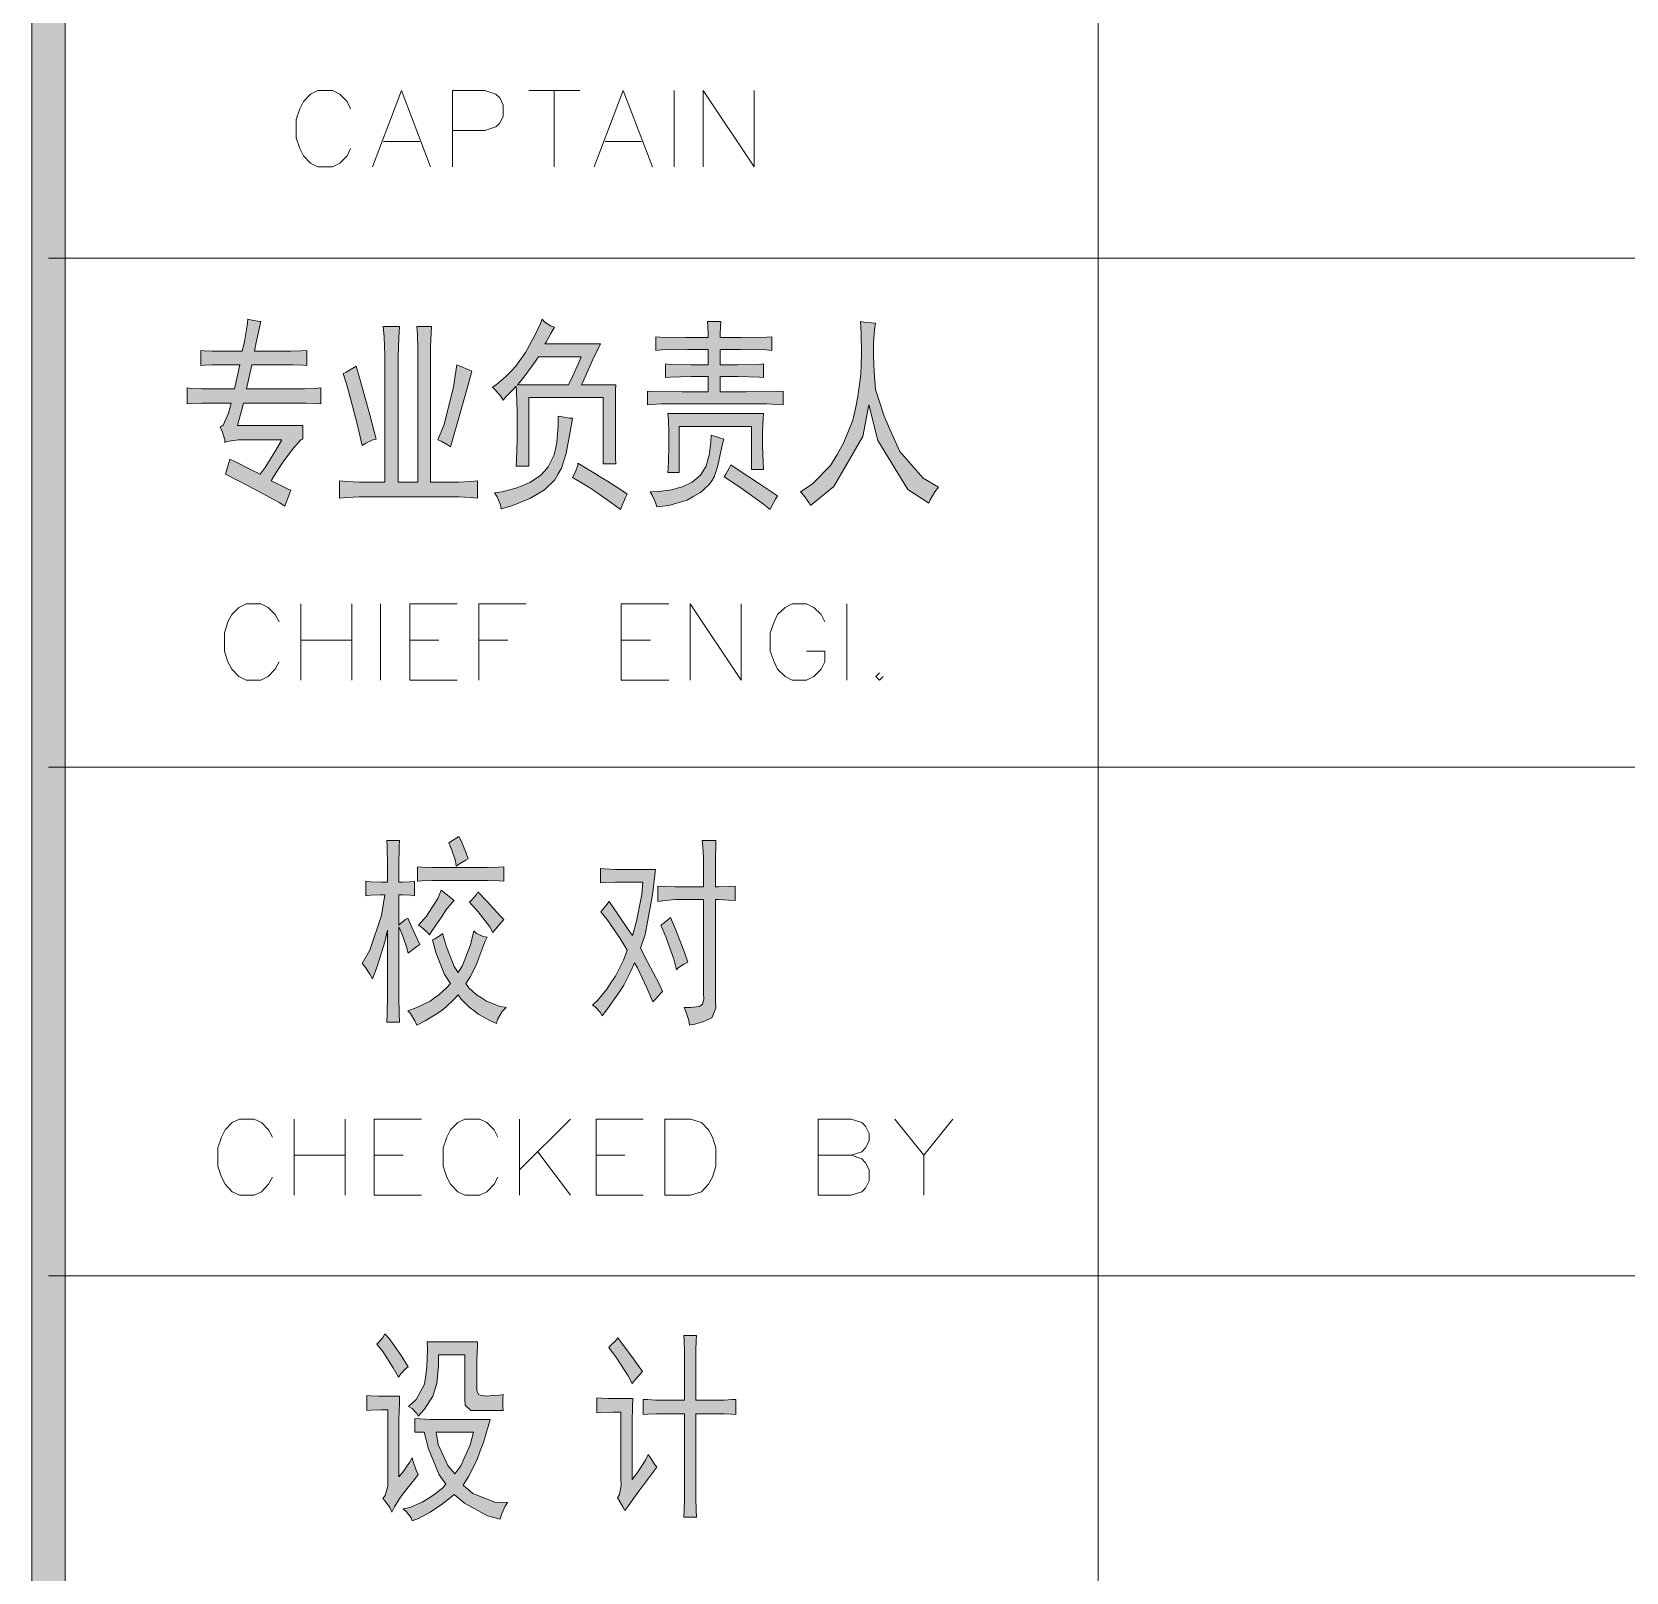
# Model space of a CAD drawing. Header units: millimetres. Extents: x 805 to 6044844, y 120 to 7887884.
# Drawn here: x 6035803 to 6039172, y 7817966 to 7821220 of the extents above; entities that cross this region are included whole.
import ezdxf

# ---------------------------------------------------------------- set-up
doc = ezdxf.new("R2010")
doc.units = ezdxf.units.MM

msp = doc.modelspace()

# ---------------------------------------------------------------- hatches: boundary and pattern name
h = msp.add_hatch(color=0)
h.dxf.hatch_style = 2
h.paths.add_polyline_path([(6035873.4, 7800292.4), (6035803.1, 7800292.4), (6035803.1, 7886384.4), (6035873.4, 7886384.4)])
h = msp.add_hatch(color=0)
h.dxf.hatch_style = 2
h.paths.add_polyline_path([(6036337.6, 7820218.2), (6036325.8, 7820226.3), (6036263, 7820260.1), (6036212.1, 7820285.8), (6036215.3, 7820295.5), (6036219.6, 7820311.6), (6036221.2, 7820317.5), (6036233, 7820311.6), (6036265.2, 7820295.5), (6036285.6, 7820285.8), (6036295.8, 7820299.8), (6036318.9, 7820336.3), (6036331.2, 7820358.3), (6036240, 7820358.3), (6036229.8, 7820357.2), (6036215.3, 7820355.1), (6036211, 7820352.9), (6036211, 7820358.3), (6036205.6, 7820374.4), (6036200.8, 7820385.1), (6036207.2, 7820389.4), (6036218.5, 7820414.6), (6036223.9, 7820436.1), (6036174, 7820436.1), (6036162.2, 7820436.1), (6036140.7, 7820435), (6036131, 7820434.5), (6036131, 7820468.3), (6036140.7, 7820467.2), (6036162.2, 7820466.2), (6036174, 7820466.2), (6036231.4, 7820466.2), (6036242.7, 7820517.1), (6036194.4, 7820517.1), (6036184.2, 7820517.1), (6036167, 7820516.1), (6036160, 7820515.5), (6036160, 7820547.2), (6036167, 7820546.7), (6036184.2, 7820545.6), (6036194.4, 7820545.6), (6036247.5, 7820545.6), (6036252.3, 7820566), (6036257.7, 7820599.8), (6036259.3, 7820613.2), (6036271.1, 7820610.5), (6036285.1, 7820608.4), (6036287.2, 7820608.4), (6036284, 7820595.5), (6036277, 7820564.4), (6036273.2, 7820545.6), (6036341.4, 7820545.6), (6036350.5, 7820545.6), (6036372, 7820546.7), (6036384.3, 7820547.2), (6036384.3, 7820515.5), (6036375.7, 7820516.1), (6036354.3, 7820517.1), (6036341.4, 7820517.1), (6036267.9, 7820517.1), (6036256.6, 7820466.2), (6036369.3, 7820466.2), (6036379, 7820466.2), (6036401, 7820467.2), (6036413.9, 7820468.3), (6036413.9, 7820434.5), (6036404.2, 7820435), (6036382.7, 7820436.1), (6036370.4, 7820436.1), (6036250.2, 7820436.1), (6036245.9, 7820420), (6036239.4, 7820396.4), (6036237.3, 7820388.9), (6036375.7, 7820388.9), (6036375.7, 7820359.9), (6036371.5, 7820358.3), (6036355.9, 7820341.1), (6036344.6, 7820326.1), (6036333.4, 7820311.1), (6036315.6, 7820283.7), (6036308.7, 7820271.9), (6036324.8, 7820263.8), (6036345.7, 7820253.6), (6036350.5, 7820252)])
h = msp.add_hatch(color=0)
h.dxf.hatch_style = 2
h.paths.add_polyline_path([(6036579.7, 7820598.2), (6036578.1, 7820574.6), (6036577, 7820533.8), (6036577, 7820517.1), (6036577, 7820268.7), (6036618.9, 7820268.7), (6036618.9, 7820537.5), (6036618.9, 7820551), (6036617.8, 7820581), (6036616.2, 7820598.2), (6036647.8, 7820598.2), (6036646.8, 7820584.8), (6036645.7, 7820555.8), (6036645.7, 7820540.8), (6036645.7, 7820268.7), (6036695.1, 7820268.7), (6036705.3, 7820268.7), (6036730, 7820270.3), (6036744.4, 7820271.9), (6036744.4, 7820234.8), (6036730, 7820236.5), (6036705.8, 7820238.1), (6036696.1, 7820238.1), (6036503.5, 7820238.1), (6036494.9, 7820238.1), (6036469.1, 7820236.5), (6036453, 7820234.8), (6036453, 7820271.9), (6036469.1, 7820270.3), (6036494.4, 7820268.7), (6036502.4, 7820268.7), (6036549.1, 7820268.7), (6036549.1, 7820518.8), (6036549.1, 7820536.5), (6036547.5, 7820576.2), (6036545.3, 7820598.2)])
h = msp.add_hatch(color=0)
h.paths.add_polyline_path([(6036907.6, 7820596.6), (6036899.5, 7820583.2), (6036889.4, 7820564.9), (6036887.2, 7820561.2), (6037004.2, 7820561.2), (6036988.6, 7820527.9), (6036969.3, 7820484.9), (6036964.5, 7820474.7), (6037036.9, 7820474.7), (6037036.4, 7820462.9), (6037035.9, 7820421.6), (6037035.9, 7820392.1), (6037035.9, 7820362.6), (6037036.4, 7820320.2), (6037036.9, 7820307.8), (6037010.1, 7820307.8), (6037010.1, 7820447.9), (6036853.4, 7820447.9), (6036853.4, 7820302.5), (6036826.6, 7820302.5), (6036827.1, 7820315.9), (6036828.2, 7820359.4), (6036828.2, 7820388.9), (6036828.2, 7820418.4), (6036827.1, 7820459.7), (6036826.6, 7820471.5), (6036818, 7820462.9), (6036804, 7820448.4), (6036798.7, 7820442.5), (6036793.3, 7820451.1), (6036781.5, 7820464.5), (6036776.1, 7820469.9), (6036784.2, 7820474.7), (6036803.5, 7820491.4), (6036814.8, 7820502.7), (6036825.5, 7820513.9), (6036846.4, 7820542.9), (6036855.5, 7820560.1), (6036865.2, 7820577.3), (6036878.1, 7820604.1), (6036881.3, 7820613.2), (6036887.2, 7820607.3), (6036900.6, 7820598.7)])
h.paths.add_polyline_path([(6036873.8, 7820533.8), (6036862.5, 7820517.7), (6036840.5, 7820488.2), (6036829.2, 7820474.7), (6036937.1, 7820474.7), (6036945.2, 7820492.5), (6036958.6, 7820522), (6036963.4, 7820533.8)])
h = msp.add_hatch(color=0)
h.dxf.hatch_style = 2
h.paths.add_polyline_path([(6037258.6, 7820608.4), (6037258.1, 7820598.2), (6037257.5, 7820581), (6037257.5, 7820574.6), (6037301.5, 7820574.6), (6037356.3, 7820575.1), (6037366.5, 7820576.2), (6037366.5, 7820547.2), (6037355.2, 7820548.3), (6037300.4, 7820549.3), (6037257.5, 7820549.3), (6037257.5, 7820517.1), (6037294.5, 7820517.1), (6037340.2, 7820517.7), (6037348.8, 7820518.8), (6037348.8, 7820489.8), (6037340.2, 7820490.8), (6037294.5, 7820491.9), (6037257.5, 7820491.9), (6037257.5, 7820459.7), (6037312.3, 7820459.7), (6037378.8, 7820460.3), (6037390.6, 7820461.3), (6037390.6, 7820432.3), (6037378.8, 7820433.4), (6037356.3, 7820434.5), (6037345, 7820434.5), (6037145.9, 7820434.5), (6037133, 7820434.5), (6037112.1, 7820433.4), (6037104, 7820432.3), (6037104, 7820461.3), (6037113.1, 7820460.3), (6037177, 7820459.7), (6037232.3, 7820459.7), (6037232.3, 7820491.9), (6037195.8, 7820491.9), (6037150.7, 7820490.8), (6037142.1, 7820489.8), (6037142.1, 7820518.8), (6037150.7, 7820517.7), (6037195.8, 7820517.1), (6037232.3, 7820517.1), (6037232.3, 7820549.3), (6037188.3, 7820549.3), (6037133, 7820548.3), (6037121.7, 7820547.2), (6037121.7, 7820576.2), (6037130.9, 7820575.1), (6037185.6, 7820574.6), (6037232.3, 7820574.6), (6037232.3, 7820581), (6037231.2, 7820598.2), (6037230.7, 7820608.4)])
h = msp.add_hatch(color=0)
h.dxf.hatch_style = 2
h.paths.add_polyline_path([(6037427.1, 7820248.3), (6037451.8, 7820264.4), (6037490.4, 7820304.1), (6037504.4, 7820327.7), (6037518.3, 7820351.3), (6037537.7, 7820400.1), (6037543, 7820424.8), (6037548.4, 7820450.1), (6037554.3, 7820496.2), (6037555.4, 7820517.7), (6037555.9, 7820539.7), (6037555.4, 7820584.8), (6037553.8, 7820608.4), (6037560.7, 7820607.3), (6037576.8, 7820605.7), (6037585.4, 7820604.6), (6037583.8, 7820591.2), (6037581.7, 7820563.3), (6037581.7, 7820549.3), (6037581.7, 7820534.9), (6037582.7, 7820501.6), (6037584.4, 7820483.3), (6037585.4, 7820464.5), (6037603.7, 7820408.7), (6037620.3, 7820371.2), (6037636.9, 7820333.6), (6037686.3, 7820277.2), (6037718.5, 7820258.5), (6037711, 7820248.3), (6037700.8, 7820231.6), (6037698.1, 7820224.7), (6037654.1, 7820253.6), (6037590.8, 7820357.2), (6037571.5, 7820432.3), (6037559.1, 7820365.8), (6037497.4, 7820259.5), (6037448.6, 7820219.8), (6037444.8, 7820226.3), (6037434.1, 7820240.8)])
h = msp.add_hatch(color=0)
h.dxf.hatch_style = 2
h.paths.add_polyline_path([(6036732.6, 7820503.7), (6036724.6, 7820474.7), (6036702.1, 7820394.8), (6036687.6, 7820343.3), (6036681.1, 7820348.1), (6036667.7, 7820355.6), (6036660.7, 7820358.3), (6036674.1, 7820391), (6036694, 7820470.5), (6036701, 7820517.1), (6036708, 7820513.9), (6036724.1, 7820506.9)])
h = msp.add_hatch(color=0)
h.dxf.hatch_style = 2
h.paths.add_polyline_path([(6036488.5, 7820513.9), (6036496, 7820487.6), (6036516.9, 7820410.9), (6036530.3, 7820359.9), (6036523.3, 7820358.3), (6036508.8, 7820351.3), (6036501.3, 7820346.5), (6036489.5, 7820395.3), (6036469.1, 7820471.5), (6036460.5, 7820498.4), (6036467, 7820501.6), (6036480.9, 7820509.6)])
h = msp.add_hatch(color=0)
h.dxf.hatch_style = 2
h.paths.add_polyline_path([(6036945.7, 7820403.9), (6036944.1, 7820395.3), (6036938.7, 7820367.9), (6036935.5, 7820349.2), (6036932.3, 7820329.8), (6036922.1, 7820298.7), (6036915.1, 7820286.4), (6036908.1, 7820274), (6036886.1, 7820252.6), (6036870.6, 7820243.4), (6036855, 7820234.3), (6036816.9, 7820218.7), (6036794.9, 7820212.8), (6036793.3, 7820221.4), (6036786.3, 7820238.1), (6036780.9, 7820246.7), (6036796.5, 7820248.3), (6036826, 7820256.3), (6036840.5, 7820262.2), (6036855, 7820268.1), (6036878.1, 7820283.2), (6036886.1, 7820292.3), (6036894.2, 7820301.4), (6036906, 7820325), (6036909.2, 7820339), (6036912.4, 7820352.9), (6036915.1, 7820387.8), (6036915.1, 7820408.7), (6036923.7, 7820407.1), (6036938.7, 7820404.4)])
h = msp.add_hatch(color=0)
h.dxf.hatch_style = 2
h.paths.add_polyline_path([(6037348.8, 7820414.1), (6037348.2, 7820403.9), (6037347.1, 7820377.6), (6037347.1, 7820361.5), (6037347.1, 7820345.4), (6037348.2, 7820312.7), (6037348.8, 7820295.5), (6037323.5, 7820295.5), (6037323.5, 7820386.7), (6037171.1, 7820386.7), (6037171.1, 7820289.1), (6037147, 7820289.1), (6037148, 7820311.6), (6037148.6, 7820347), (6037148.6, 7820359.9), (6037148.6, 7820373.3), (6037148, 7820400.7), (6037147, 7820414.1)])
h = msp.add_hatch(color=0)
h.dxf.hatch_style = 2
h.paths.add_polyline_path([(6037109.4, 7820248.3), (6037127.1, 7820249.3), (6037155.5, 7820253.1), (6037166.8, 7820256.3), (6037178.1, 7820259), (6037197.9, 7820269.2), (6037206.5, 7820276.2), (6037215.7, 7820283.7), (6037227.5, 7820302.5), (6037230.7, 7820314.3), (6037233.9, 7820326.1), (6037237.7, 7820352.9), (6037238.2, 7820368.5), (6037243, 7820366.9), (6037255.9, 7820362.6), (6037265, 7820359.9), (6037262.3, 7820349.7), (6037257.5, 7820327.2), (6037254.8, 7820314.3), (6037252.1, 7820301.4), (6037244.6, 7820280.5), (6037239.8, 7820271.9), (6037234.4, 7820263.8), (6037215.7, 7820247.2), (6037201.7, 7820239.1), (6037187.7, 7820231.1), (6037148.6, 7820219.8), (6037123.3, 7820216.6), (6037120.7, 7820225.7), (6037113.7, 7820241.8)])
h = msp.add_hatch(color=0)
h.dxf.hatch_style = 2
h.paths.add_polyline_path([(6036957, 7820309.4), (6036969.3, 7820301.4), (6036994, 7820286.4), (6037006.3, 7820278.9), (6037019.2, 7820271.3), (6037046.6, 7820253.6), (6037061.1, 7820243.4), (6037057.3, 7820236.5), (6037050.4, 7820220.4), (6037047.1, 7820211.2), (6037033.2, 7820221.4), (6037006.9, 7820240.2), (6036994.5, 7820248.3), (6036982.2, 7820256.9), (6036957.5, 7820271.9), (6036945.7, 7820278.9), (6036951.1, 7820289.1), (6036956.4, 7820304.1)])
h = msp.add_hatch(color=0)
h.dxf.hatch_style = 2
h.paths.add_polyline_path([(6037280.1, 7820305.7), (6037293.5, 7820296.6), (6037342.8, 7820263.8), (6037378.8, 7820240.2), (6037374.5, 7820233.2), (6037366.5, 7820218.7), (6037362.7, 7820211.2), (6037349.3, 7820222.5), (6037301, 7820256.9), (6037266.1, 7820280.5), (6037269.3, 7820285.8), (6037276.3, 7820298.2)])
h = msp.add_hatch(color=0)
h.dxf.hatch_style = 2
h.paths.add_polyline_path([(6036554.5, 7819423.9), (6036554.5, 7819456.7), (6036553.9, 7819500.7), (6036552.9, 7819511.9), (6036579.7, 7819511.9), (6036579.2, 7819500.7), (6036578.6, 7819456.7), (6036578.6, 7819423.9), (6036586.1, 7819423.9), (6036602.2, 7819424.5), (6036611.4, 7819425.5), (6036611.4, 7819394.9), (6036603.3, 7819396), (6036586.7, 7819397.1), (6036578.6, 7819397.1), (6036578.6, 7819332.7), (6036582.9, 7819337), (6036592.6, 7819344.5), (6036597.4, 7819347.7), (6036604.4, 7819331.6), (6036617.3, 7819303.7), (6036622.6, 7819291.9), (6036616.2, 7819288.1), (6036604.4, 7819278.5), (6036598.5, 7819273.7), (6036594.7, 7819287.1), (6036584.5, 7819315), (6036578.6, 7819329.5), (6036578.6, 7819197.4), (6036578.6, 7819180.8), (6036579.2, 7819145.9), (6036579.7, 7819128.2), (6036552.9, 7819128.2), (6036553.9, 7819145.9), (6036554.5, 7819180.8), (6036554.5, 7819197.4), (6036554.5, 7819322.5), (6036548.6, 7819297.3), (6036533, 7819245.7), (6036522.8, 7819219.5), (6036517.4, 7819229.6), (6036506.7, 7819245.7), (6036501.3, 7819251.7), (6036517.4, 7819280.1), (6036541.6, 7819353.1), (6036549.1, 7819397.1), (6036540, 7819397.1), (6036519.6, 7819396), (6036508.8, 7819394.9), (6036508.8, 7819425.5), (6036519.6, 7819424.5), (6036542.1, 7819423.9)])
h = msp.add_hatch(color=0)
h.dxf.hatch_style = 2
h.paths.add_polyline_path([(6036705.3, 7819520), (6036710.1, 7819510.9), (6036720.3, 7819487.3), (6036725.1, 7819472.8), (6036719.8, 7819470.1), (6036706.9, 7819462.6), (6036699.9, 7819457.7), (6036698.3, 7819468.5), (6036689.7, 7819493.2), (6036683.8, 7819506.6)])
h = msp.add_hatch(color=0)
h.dxf.hatch_style = 2
h.paths.add_polyline_path([(6037125.5, 7819415.3), (6037141.1, 7819414.8), (6037162, 7819413.7), (6037167.4, 7819413.7), (6037222.1, 7819413.7), (6037222.1, 7819464.2), (6037222.1, 7819475.4), (6037220.5, 7819499.1), (6037219.4, 7819511.9), (6037248.4, 7819511.9), (6037247.9, 7819501.7), (6037247.3, 7819476), (6037247.3, 7819461), (6037247.3, 7819413.7), (6037253.8, 7819413.7), (6037274.7, 7819414.8), (6037289.2, 7819415.3), (6037289.2, 7819385.3), (6037274.7, 7819385.8), (6037253.8, 7819386.9), (6037247.3, 7819386.9), (6037247.3, 7819173.8), (6037247.9, 7819157.7), (6037239.8, 7819137.3), (6037231.2, 7819133.6), (6037223.2, 7819129.3), (6037203.8, 7819123.4), (6037192.6, 7819121.8), (6037191, 7819131.4), (6037185.1, 7819150.2), (6037181.3, 7819158.8), (6037195.3, 7819158.8), (6037213, 7819161), (6037216.2, 7819163.1), (6037219.9, 7819165.2), (6037222.6, 7819177.1), (6037222.1, 7819187.3), (6037222.1, 7819386.9), (6037169, 7819386.9), (6037163.1, 7819386.9), (6037141.6, 7819385.3), (6037125.5, 7819383.1)])
h = msp.add_hatch(color=0)
h.dxf.hatch_style = 2
h.paths.add_polyline_path([(6036752, 7819454.5), (6036764.8, 7819454.5), (6036788.5, 7819455.1), (6036800.3, 7819456.1), (6036800.3, 7819425.5), (6036790.1, 7819426.6), (6036765.9, 7819427.1), (6036752, 7819427.1), (6036661.8, 7819427.1), (6036649.5, 7819427.1), (6036626.9, 7819426.6), (6036617.8, 7819425.5), (6036617.8, 7819456.1), (6036626.9, 7819455.1), (6036649.5, 7819454.5), (6036661.8, 7819454.5)])
h = msp.add_hatch(color=0)
h.dxf.hatch_style = 2
h.paths.add_polyline_path([(6037004.2, 7819452.4), (6037013.3, 7819451.8), (6037035.9, 7819450.8), (6037048.2, 7819450.8), (6037120.7, 7819450.8), (6037114.2, 7819397.1), (6037098.7, 7819313.4), (6037089, 7819283.9), (6037104.6, 7819254.3), (6037128.2, 7819208.7), (6037135.7, 7819192.6), (6037131.4, 7819188.3), (6037121.2, 7819177.1), (6037115.3, 7819170.6), (6037102.4, 7819200.7), (6037082.6, 7819242.5), (6037076.1, 7819253.3), (6037068.6, 7819235.6), (6037053.6, 7819206), (6037046.1, 7819194.2), (6037038, 7819182.4), (6037019.2, 7819156.1), (6037008, 7819141.6), (6037003.7, 7819149.1), (6036993.5, 7819160.4), (6036987.6, 7819163.6), (6036998.3, 7819173.8), (6037018.2, 7819197.4), (6037026.7, 7819210.9), (6037035.9, 7819224.8), (6037053, 7819259.2), (6037061.1, 7819280.1), (6037046.1, 7819304.8), (6037018.2, 7819345.6), (6037005.3, 7819361.1), (6037009, 7819365.4), (6037018.2, 7819376.7), (6037023, 7819383.1), (6037041.2, 7819356.3), (6037065.9, 7819319.8), (6037072.4, 7819310.7), (6037080.9, 7819341.3), (6037091.7, 7819397.6), (6037093.8, 7819423.9), (6037048.2, 7819423.9), (6037035.9, 7819423.9), (6037013.3, 7819422.9), (6037004.2, 7819422.3)])
h = msp.add_hatch(color=0)
h.dxf.hatch_style = 2
h.paths.add_polyline_path([(6036695.1, 7819385.3), (6036690.8, 7819381), (6036677.9, 7819364.4), (6036669.9, 7819352), (6036661.3, 7819339.7), (6036647.8, 7819319.8), (6036643, 7819312.3), (6036638.2, 7819318.2), (6036626.4, 7819328.4), (6036619.9, 7819332.7), (6036636.6, 7819352), (6036660.7, 7819389), (6036668.2, 7819406.8)])
h = msp.add_hatch(color=0)
h.dxf.hatch_style = 2
h.paths.add_polyline_path([(6036745.5, 7819403.5), (6036764.8, 7819383.1), (6036791.7, 7819353.6), (6036800.3, 7819344.5), (6036793.8, 7819337.5), (6036782.6, 7819324.1), (6036777.2, 7819317.7), (6036770.7, 7819329.5), (6036746.1, 7819361.1), (6036727.8, 7819381.5), (6036733.7, 7819386.9), (6036742.3, 7819397.6)])
h = msp.add_hatch(color=0)
h.dxf.hatch_style = 2
h.paths.add_polyline_path([(6037152.3, 7819349.3), (6037163.1, 7819324.1), (6037181.3, 7819276.9), (6037188.8, 7819254.9), (6037180.8, 7819250.6), (6037169, 7819242.5), (6037165.2, 7819238.2), (6037159.3, 7819260.8), (6037142.7, 7819308), (6037131.9, 7819332.7), (6037136.2, 7819335.4), (6037146.4, 7819343.4)])
h = msp.add_hatch(color=0)
h.dxf.hatch_style = 2
h.paths.add_polyline_path([(6036670.9, 7819315.5), (6036679, 7819287.1), (6036695.6, 7819245.7), (6036703.7, 7819232.9), (6036713.3, 7819247.4), (6036730, 7819291.4), (6036736.9, 7819320.9), (6036742.3, 7819315.5), (6036756.3, 7819309.1), (6036764.8, 7819307.5), (6036760, 7819297.3), (6036751.4, 7819275.3), (6036747.7, 7819263.5), (6036743.4, 7819251.7), (6036730, 7819224.3), (6036720.3, 7819209.3), (6036726.2, 7819200.7), (6036742.3, 7819185.6), (6036753, 7819179.2), (6036763.8, 7819172.2), (6036790.1, 7819162), (6036805.1, 7819158.8), (6036797, 7819150.2), (6036786.8, 7819133.6), (6036784.7, 7819125), (6036771.8, 7819130.9), (6036747.7, 7819144.3), (6036737.5, 7819151.8), (6036726.7, 7819159.3), (6036710.1, 7819176.5), (6036703.7, 7819185.6), (6036695.6, 7819176.5), (6036678.4, 7819160.4), (6036669.9, 7819153.4), (6036660.7, 7819147), (6036633.9, 7819130.9), (6036616.2, 7819121.8), (6036612.4, 7819130.9), (6036603.3, 7819145.9), (6036597.4, 7819151.8), (6036616.2, 7819158.8), (6036644.6, 7819172.2), (6036653.7, 7819179.2), (6036662.9, 7819185.6), (6036679.5, 7819200.7), (6036687.6, 7819209.3), (6036675.2, 7819228.6), (6036656.4, 7819275.3), (6036649.5, 7819302.1), (6036654.8, 7819303.7), (6036665.6, 7819310.7)])
h = msp.add_hatch(color=0)
h.dxf.hatch_style = 2
h.paths.add_polyline_path([(6036548.6, 7818469.2), (6036558.8, 7818458.4), (6036583.4, 7818423.6), (6036597.9, 7818399.9), (6036592.6, 7818395.6), (6036582.9, 7818384.9), (6036577.5, 7818377.9), (6036566.8, 7818397.3), (6036544.3, 7818432.1), (6036531.9, 7818447.2), (6036535.7, 7818450.9), (6036544.3, 7818461.7)])
h = msp.add_hatch(color=0)
h.dxf.hatch_style = 2
h.paths.add_polyline_path([(6037181.8, 7818329.1), (6037181.8, 7818413.4), (6037181.8, 7818430.5), (6037181.3, 7818456.8), (6037180.8, 7818466), (6037207.1, 7818466), (6037206.5, 7818454.7), (6037206, 7818435.4), (6037206, 7818427.3), (6037206, 7818329.1), (6037258.1, 7818329.1), (6037265.6, 7818329.1), (6037282.2, 7818330.2), (6037290.8, 7818330.7), (6037290.8, 7818298.5), (6037281.1, 7818299.6), (6037265.6, 7818300.1), (6037259.1, 7818300.1), (6037206, 7818300.1), (6037206, 7818131.6), (6037206, 7818121.4), (6037206.5, 7818096.7), (6037207.1, 7818082.2), (6037180.8, 7818082.2), (6037181.3, 7818096.7), (6037181.8, 7818120.3), (6037181.8, 7818130), (6037181.8, 7818300.1), (6037132.5, 7818300.1), (6037122.8, 7818300.1), (6037104, 7818299.6), (6037094.4, 7818298.5), (6037094.4, 7818330.7), (6037104, 7818330.2), (6037121.7, 7818329.1), (6037129.8, 7818329.1)])
h = msp.add_hatch(color=0)
h.dxf.hatch_style = 2
h.paths.add_polyline_path([(6036741.2, 7818307.1), (6036730.5, 7818307.1), (6036718.7, 7818318.9), (6036718.2, 7818330.7), (6036718.2, 7818425.2), (6036662.3, 7818425.2), (6036662.3, 7818401.6), (6036658.6, 7818364.5), (6036654.3, 7818351.1), (6036650, 7818337.7), (6036632.8, 7818309.8), (6036619.4, 7818295.3), (6036616.7, 7818301.2), (6036606.5, 7818311.4), (6036599, 7818315.7), (6036615.1, 7818330.2), (6036632.8, 7818362.9), (6036635.5, 7818381.7), (6036637.6, 7818399.9), (6036639.3, 7818435.4), (6036638.2, 7818452.5), (6036745, 7818452.5), (6036744.4, 7818442.3), (6036743.4, 7818417.1), (6036743.4, 7818401.6), (6036743.4, 7818355.9), (6036743.4, 7818349.5), (6036747.1, 7818341.4), (6036750.4, 7818339.8), (6036754.1, 7818338.8), (6036763.8, 7818337.7), (6036770.2, 7818338.2), (6036776.6, 7818338.8), (6036791.1, 7818339.8), (6036799.2, 7818340.9), (6036798.1, 7818332.3), (6036798.1, 7818315.7), (6036799.2, 7818307.1)])
h = msp.add_hatch(color=0)
h.dxf.hatch_style = 2
h.paths.add_polyline_path([(6037041.2, 7818460.6), (6037049.3, 7818449.9), (6037075.6, 7818414.4), (6037093.3, 7818389.7), (6037087.4, 7818383.3), (6037076.7, 7818370.4), (6037071.8, 7818364.5), (6037063.2, 7818380.6), (6037038.5, 7818418.7), (6037022.4, 7818440.7), (6037026.7, 7818445), (6037036.4, 7818454.7)])
h = msp.add_hatch(color=0)
h.dxf.hatch_style = 2
h.paths.add_polyline_path([(6036580.2, 7818337.7), (6036579.7, 7818322.1), (6036578.6, 7818288.3), (6036578.6, 7818270.1), (6036578.6, 7818167), (6036587.2, 7818177.2), (6036601.2, 7818197.1), (6036606.5, 7818207.3), (6036608.7, 7818199.2), (6036615.1, 7818181.5), (6036619.4, 7818171.9), (6036611.4, 7818161.7), (6036595.8, 7818142.3), (6036588.8, 7818133.2), (6036581.8, 7818124.1), (6036569.5, 7818103.7), (6036563.6, 7818092.4), (6036559.3, 7818102.1), (6036549.6, 7818116), (6036544.8, 7818121.4), (6036549.6, 7818127.8), (6036555, 7818147.7), (6036555, 7818160), (6036555, 7818308.7), (6036541.6, 7818308.7), (6036519.6, 7818308.2), (6036510.5, 7818307.1), (6036510.5, 7818339.3), (6036518.5, 7818338.2), (6036535.7, 7818337.7), (6036544.8, 7818337.7)])
h = msp.add_hatch(color=0)
h.dxf.hatch_style = 2
h.paths.add_polyline_path([(6037072.9, 7818332.3), (6037072.4, 7818316.2), (6037071.8, 7818282.4), (6037071.8, 7818264.7), (6037071.8, 7818161.7), (6037082.6, 7818176.1), (6037099.7, 7818202.4), (6037105.6, 7818214.2), (6037109.9, 7818207.3), (6037118.5, 7818193.9), (6037123.9, 7818187.4), (6037087.9, 7818139.7), (6037079.9, 7818128.9), (6037064.3, 7818106.9), (6037056.3, 7818096.2), (6037052, 7818103.7), (6037043.9, 7818117.1), (6037040.2, 7818123), (6037044.5, 7818130), (6037048.2, 7818149.8), (6037047.7, 7818163.3), (6037047.7, 7818303.9), (6037030.5, 7818303.9), (6037005.3, 7818302.8), (6036996.7, 7818302.3), (6036996.7, 7818333.9), (6037006.9, 7818333.4), (6037020.8, 7818332.3), (6037024.6, 7818332.3)])
h = msp.add_hatch(color=0)
h.paths.add_polyline_path([(6036611.9, 7818290.5), (6036622.1, 7818289.4), (6036644.6, 7818288.3), (6036657.5, 7818288.3), (6036771.3, 7818288.3), (6036767.5, 7818273.3), (6036757.3, 7818240), (6036750.4, 7818221.8), (6036743.9, 7818203.5), (6036725.7, 7818167.6), (6036714.4, 7818149.8), (6036734.8, 7818132.1), (6036781.5, 7818113.9), (6036808.3, 7818112.8), (6036802.9, 7818105.3), (6036795.4, 7818087.6), (6036792.7, 7818077.4), (6036765.9, 7818084.9), (6036717.1, 7818111.2), (6036695.6, 7818130), (6036687, 7818123), (6036667.7, 7818108), (6036655.9, 7818099.9), (6036644.6, 7818092.4), (6036619.9, 7818079), (6036606.5, 7818074.2), (6036604.4, 7818080.6), (6036594.7, 7818093.5), (6036587.7, 7818099.4), (6036601.7, 7818102.6), (6036628, 7818113.9), (6036640.3, 7818121.4), (6036652.7, 7818128.9), (6036671.5, 7818143.9), (6036677.9, 7818151.5), (6036663.9, 7818171.3), (6036640.9, 7818226.1), (6036632.3, 7818261.5), (6036611.9, 7818261.5)])
h.paths.add_polyline_path([(6036696.7, 7818173.5), (6036709.6, 7818190.6), (6036728.9, 7818234.6), (6036735.9, 7818261.5), (6036657.5, 7818261.5), (6036661.8, 7818235.2), (6036681.7, 7818191.2)])

# ---------------------------------------------------------------- linework, layer by layer
at = {"color": 0, "lineweight": 0}
for points in [[(6035873.4, 7800292.4), (6035803.1, 7800292.4), (6035803.1, 7886384.4), (6035873.4, 7886384.4)], [(6036337.6, 7820218.2), (6036325.8, 7820226.3), (6036263, 7820260.1), (6036212.1, 7820285.8), (6036215.3, 7820295.5), (6036219.6, 7820311.6), (6036221.2, 7820317.5), (6036233, 7820311.6), (6036265.2, 7820295.5), (6036285.6, 7820285.8), (6036295.8, 7820299.8), (6036318.9, 7820336.3), (6036331.2, 7820358.3), (6036240, 7820358.3), (6036229.8, 7820357.2), (6036215.3, 7820355.1), (6036211, 7820352.9), (6036211, 7820358.3), (6036205.6, 7820374.4), (6036200.8, 7820385.1), (6036207.2, 7820389.4), (6036218.5, 7820414.6), (6036223.9, 7820436.1), (6036174, 7820436.1), (6036162.2, 7820436.1), (6036140.7, 7820435), (6036131, 7820434.5), (6036131, 7820468.3), (6036140.7, 7820467.2), (6036162.2, 7820466.2), (6036174, 7820466.2), (6036231.4, 7820466.2), (6036242.7, 7820517.1), (6036194.4, 7820517.1), (6036184.2, 7820517.1), (6036167, 7820516.1), (6036160, 7820515.5), (6036160, 7820547.2), (6036167, 7820546.7), (6036184.2, 7820545.6), (6036194.4, 7820545.6), (6036247.5, 7820545.6), (6036252.3, 7820566), (6036257.7, 7820599.8), (6036259.3, 7820613.2), (6036271.1, 7820610.5), (6036285.1, 7820608.4), (6036287.2, 7820608.4), (6036284, 7820595.5), (6036277, 7820564.4), (6036273.2, 7820545.6), (6036341.4, 7820545.6), (6036350.5, 7820545.6), (6036372, 7820546.7), (6036384.3, 7820547.2), (6036384.3, 7820515.5), (6036375.7, 7820516.1), (6036354.3, 7820517.1), (6036341.4, 7820517.1), (6036267.9, 7820517.1), (6036256.6, 7820466.2), (6036369.3, 7820466.2), (6036379, 7820466.2), (6036401, 7820467.2), (6036413.9, 7820468.3), (6036413.9, 7820434.5), (6036404.2, 7820435), (6036382.7, 7820436.1), (6036370.4, 7820436.1), (6036250.2, 7820436.1), (6036245.9, 7820420), (6036239.4, 7820396.4), (6036237.3, 7820388.9), (6036375.7, 7820388.9), (6036375.7, 7820359.9), (6036371.5, 7820358.3), (6036355.9, 7820341.1), (6036344.6, 7820326.1), (6036333.4, 7820311.1), (6036315.6, 7820283.7), (6036308.7, 7820271.9), (6036324.8, 7820263.8), (6036345.7, 7820253.6), (6036350.5, 7820252)], [(6036579.7, 7820598.2), (6036578.1, 7820574.6), (6036577, 7820533.8), (6036577, 7820517.1), (6036577, 7820268.7), (6036618.9, 7820268.7), (6036618.9, 7820537.5), (6036618.9, 7820551), (6036617.8, 7820581), (6036616.2, 7820598.2), (6036647.8, 7820598.2), (6036646.8, 7820584.8), (6036645.7, 7820555.8), (6036645.7, 7820540.8), (6036645.7, 7820268.7), (6036695.1, 7820268.7), (6036705.3, 7820268.7), (6036730, 7820270.3), (6036744.4, 7820271.9), (6036744.4, 7820234.8), (6036730, 7820236.5), (6036705.8, 7820238.1), (6036696.1, 7820238.1), (6036503.5, 7820238.1), (6036494.9, 7820238.1), (6036469.1, 7820236.5), (6036453, 7820234.8), (6036453, 7820271.9), (6036469.1, 7820270.3), (6036494.4, 7820268.7), (6036502.4, 7820268.7), (6036549.1, 7820268.7), (6036549.1, 7820518.8), (6036549.1, 7820536.5), (6036547.5, 7820576.2), (6036545.3, 7820598.2)], [(6036907.6, 7820596.6), (6036899.5, 7820583.2), (6036889.4, 7820564.9), (6036887.2, 7820561.2), (6037004.2, 7820561.2), (6036988.6, 7820527.9), (6036969.3, 7820484.9), (6036964.5, 7820474.7), (6037036.9, 7820474.7), (6037036.4, 7820462.9), (6037035.9, 7820421.6), (6037035.9, 7820392.1), (6037035.9, 7820362.6), (6037036.4, 7820320.2), (6037036.9, 7820307.8), (6037010.1, 7820307.8), (6037010.1, 7820447.9), (6036853.4, 7820447.9), (6036853.4, 7820302.5), (6036826.6, 7820302.5), (6036827.1, 7820315.9), (6036828.2, 7820359.4), (6036828.2, 7820388.9), (6036828.2, 7820418.4), (6036827.1, 7820459.7), (6036826.6, 7820471.5), (6036818, 7820462.9), (6036804, 7820448.4), (6036798.7, 7820442.5), (6036793.3, 7820451.1), (6036781.5, 7820464.5), (6036776.1, 7820469.9), (6036784.2, 7820474.7), (6036803.5, 7820491.4), (6036814.8, 7820502.7), (6036825.5, 7820513.9), (6036846.4, 7820542.9), (6036855.5, 7820560.1), (6036865.2, 7820577.3), (6036878.1, 7820604.1), (6036881.3, 7820613.2), (6036887.2, 7820607.3), (6036900.6, 7820598.7)], [(6037258.6, 7820608.4), (6037258.1, 7820598.2), (6037257.5, 7820581), (6037257.5, 7820574.6), (6037301.5, 7820574.6), (6037356.3, 7820575.1), (6037366.5, 7820576.2), (6037366.5, 7820547.2), (6037355.2, 7820548.3), (6037300.4, 7820549.3), (6037257.5, 7820549.3), (6037257.5, 7820517.1), (6037294.5, 7820517.1), (6037340.2, 7820517.7), (6037348.8, 7820518.8), (6037348.8, 7820489.8), (6037340.2, 7820490.8), (6037294.5, 7820491.9), (6037257.5, 7820491.9), (6037257.5, 7820459.7), (6037312.3, 7820459.7), (6037378.8, 7820460.3), (6037390.6, 7820461.3), (6037390.6, 7820432.3), (6037378.8, 7820433.4), (6037356.3, 7820434.5), (6037345, 7820434.5), (6037145.9, 7820434.5), (6037133, 7820434.5), (6037112.1, 7820433.4), (6037104, 7820432.3), (6037104, 7820461.3), (6037113.1, 7820460.3), (6037177, 7820459.7), (6037232.3, 7820459.7), (6037232.3, 7820491.9), (6037195.8, 7820491.9), (6037150.7, 7820490.8), (6037142.1, 7820489.8), (6037142.1, 7820518.8), (6037150.7, 7820517.7), (6037195.8, 7820517.1), (6037232.3, 7820517.1), (6037232.3, 7820549.3), (6037188.3, 7820549.3), (6037133, 7820548.3), (6037121.7, 7820547.2), (6037121.7, 7820576.2), (6037130.9, 7820575.1), (6037185.6, 7820574.6), (6037232.3, 7820574.6), (6037232.3, 7820581), (6037231.2, 7820598.2), (6037230.7, 7820608.4)], [(6037427.1, 7820248.3), (6037451.8, 7820264.4), (6037490.4, 7820304.1), (6037504.4, 7820327.7), (6037518.3, 7820351.3), (6037537.7, 7820400.1), (6037543, 7820424.8), (6037548.4, 7820450.1), (6037554.3, 7820496.2), (6037555.4, 7820517.7), (6037555.9, 7820539.7), (6037555.4, 7820584.8), (6037553.8, 7820608.4), (6037560.7, 7820607.3), (6037576.8, 7820605.7), (6037585.4, 7820604.6), (6037583.8, 7820591.2), (6037581.7, 7820563.3), (6037581.7, 7820549.3), (6037581.7, 7820534.9), (6037582.7, 7820501.6), (6037584.4, 7820483.3), (6037585.4, 7820464.5), (6037603.7, 7820408.7), (6037620.3, 7820371.2), (6037636.9, 7820333.6), (6037686.3, 7820277.2), (6037718.5, 7820258.5), (6037711, 7820248.3), (6037700.8, 7820231.6), (6037698.1, 7820224.7), (6037654.1, 7820253.6), (6037590.8, 7820357.2), (6037571.5, 7820432.3), (6037559.1, 7820365.8), (6037497.4, 7820259.5), (6037448.6, 7820219.8), (6037444.8, 7820226.3), (6037434.1, 7820240.8)], [(6036732.6, 7820503.7), (6036724.6, 7820474.7), (6036702.1, 7820394.8), (6036687.6, 7820343.3), (6036681.1, 7820348.1), (6036667.7, 7820355.6), (6036660.7, 7820358.3), (6036674.1, 7820391), (6036694, 7820470.5), (6036701, 7820517.1), (6036708, 7820513.9), (6036724.1, 7820506.9)], [(6036873.8, 7820533.8), (6036862.5, 7820517.7), (6036840.5, 7820488.2), (6036829.2, 7820474.7), (6036937.1, 7820474.7), (6036945.2, 7820492.5), (6036958.6, 7820522), (6036963.4, 7820533.8)], [(6036488.5, 7820513.9), (6036496, 7820487.6), (6036516.9, 7820410.9), (6036530.3, 7820359.9), (6036523.3, 7820358.3), (6036508.8, 7820351.3), (6036501.3, 7820346.5), (6036489.5, 7820395.3), (6036469.1, 7820471.5), (6036460.5, 7820498.4), (6036467, 7820501.6), (6036480.9, 7820509.6)], [(6036945.7, 7820403.9), (6036944.1, 7820395.3), (6036938.7, 7820367.9), (6036935.5, 7820349.2), (6036932.3, 7820329.8), (6036922.1, 7820298.7), (6036915.1, 7820286.4), (6036908.1, 7820274), (6036886.1, 7820252.6), (6036870.6, 7820243.4), (6036855, 7820234.3), (6036816.9, 7820218.7), (6036794.9, 7820212.8), (6036793.3, 7820221.4), (6036786.3, 7820238.1), (6036780.9, 7820246.7), (6036796.5, 7820248.3), (6036826, 7820256.3), (6036840.5, 7820262.2), (6036855, 7820268.1), (6036878.1, 7820283.2), (6036886.1, 7820292.3), (6036894.2, 7820301.4), (6036906, 7820325), (6036909.2, 7820339), (6036912.4, 7820352.9), (6036915.1, 7820387.8), (6036915.1, 7820408.7), (6036923.7, 7820407.1), (6036938.7, 7820404.4)], [(6037348.8, 7820414.1), (6037348.2, 7820403.9), (6037347.1, 7820377.6), (6037347.1, 7820361.5), (6037347.1, 7820345.4), (6037348.2, 7820312.7), (6037348.8, 7820295.5), (6037323.5, 7820295.5), (6037323.5, 7820386.7), (6037171.1, 7820386.7), (6037171.1, 7820289.1), (6037147, 7820289.1), (6037148, 7820311.6), (6037148.6, 7820347), (6037148.6, 7820359.9), (6037148.6, 7820373.3), (6037148, 7820400.7), (6037147, 7820414.1)], [(6037109.4, 7820248.3), (6037127.1, 7820249.3), (6037155.5, 7820253.1), (6037166.8, 7820256.3), (6037178.1, 7820259), (6037197.9, 7820269.2), (6037206.5, 7820276.2), (6037215.7, 7820283.7), (6037227.5, 7820302.5), (6037230.7, 7820314.3), (6037233.9, 7820326.1), (6037237.7, 7820352.9), (6037238.2, 7820368.5), (6037243, 7820366.9), (6037255.9, 7820362.6), (6037265, 7820359.9), (6037262.3, 7820349.7), (6037257.5, 7820327.2), (6037254.8, 7820314.3), (6037252.1, 7820301.4), (6037244.6, 7820280.5), (6037239.8, 7820271.9), (6037234.4, 7820263.8), (6037215.7, 7820247.2), (6037201.7, 7820239.1), (6037187.7, 7820231.1), (6037148.6, 7820219.8), (6037123.3, 7820216.6), (6037120.7, 7820225.7), (6037113.7, 7820241.8)], [(6036957, 7820309.4), (6036969.3, 7820301.4), (6036994, 7820286.4), (6037006.3, 7820278.9), (6037019.2, 7820271.3), (6037046.6, 7820253.6), (6037061.1, 7820243.4), (6037057.3, 7820236.5), (6037050.4, 7820220.4), (6037047.1, 7820211.2), (6037033.2, 7820221.4), (6037006.9, 7820240.2), (6036994.5, 7820248.3), (6036982.2, 7820256.9), (6036957.5, 7820271.9), (6036945.7, 7820278.9), (6036951.1, 7820289.1), (6036956.4, 7820304.1)], [(6037280.1, 7820305.7), (6037293.5, 7820296.6), (6037342.8, 7820263.8), (6037378.8, 7820240.2), (6037374.5, 7820233.2), (6037366.5, 7820218.7), (6037362.7, 7820211.2), (6037349.3, 7820222.5), (6037301, 7820256.9), (6037266.1, 7820280.5), (6037269.3, 7820285.8), (6037276.3, 7820298.2)], [(6036554.5, 7819423.9), (6036554.5, 7819456.7), (6036553.9, 7819500.7), (6036552.9, 7819511.9), (6036579.7, 7819511.9), (6036579.2, 7819500.7), (6036578.6, 7819456.7), (6036578.6, 7819423.9), (6036586.1, 7819423.9), (6036602.2, 7819424.5), (6036611.4, 7819425.5), (6036611.4, 7819394.9), (6036603.3, 7819396), (6036586.7, 7819397.1), (6036578.6, 7819397.1), (6036578.6, 7819332.7), (6036582.9, 7819337), (6036592.6, 7819344.5), (6036597.4, 7819347.7), (6036604.4, 7819331.6), (6036617.3, 7819303.7), (6036622.6, 7819291.9), (6036616.2, 7819288.1), (6036604.4, 7819278.5), (6036598.5, 7819273.7), (6036594.7, 7819287.1), (6036584.5, 7819315), (6036578.6, 7819329.5), (6036578.6, 7819197.4), (6036578.6, 7819180.8), (6036579.2, 7819145.9), (6036579.7, 7819128.2), (6036552.9, 7819128.2), (6036553.9, 7819145.9), (6036554.5, 7819180.8), (6036554.5, 7819197.4), (6036554.5, 7819322.5), (6036548.6, 7819297.3), (6036533, 7819245.7), (6036522.8, 7819219.5), (6036517.4, 7819229.6), (6036506.7, 7819245.7), (6036501.3, 7819251.7), (6036517.4, 7819280.1), (6036541.6, 7819353.1), (6036549.1, 7819397.1), (6036540, 7819397.1), (6036519.6, 7819396), (6036508.8, 7819394.9), (6036508.8, 7819425.5), (6036519.6, 7819424.5), (6036542.1, 7819423.9)], [(6036705.3, 7819520), (6036710.1, 7819510.9), (6036720.3, 7819487.3), (6036725.1, 7819472.8), (6036719.8, 7819470.1), (6036706.9, 7819462.6), (6036699.9, 7819457.7), (6036698.3, 7819468.5), (6036689.7, 7819493.2), (6036683.8, 7819506.6)], [(6037125.5, 7819415.3), (6037141.1, 7819414.8), (6037162, 7819413.7), (6037167.4, 7819413.7), (6037222.1, 7819413.7), (6037222.1, 7819464.2), (6037222.1, 7819475.4), (6037220.5, 7819499.1), (6037219.4, 7819511.9), (6037248.4, 7819511.9), (6037247.9, 7819501.7), (6037247.3, 7819476), (6037247.3, 7819461), (6037247.3, 7819413.7), (6037253.8, 7819413.7), (6037274.7, 7819414.8), (6037289.2, 7819415.3), (6037289.2, 7819385.3), (6037274.7, 7819385.8), (6037253.8, 7819386.9), (6037247.3, 7819386.9), (6037247.3, 7819173.8), (6037247.9, 7819157.7), (6037239.8, 7819137.3), (6037231.2, 7819133.6), (6037223.2, 7819129.3), (6037203.8, 7819123.4), (6037192.6, 7819121.8), (6037191, 7819131.4), (6037185.1, 7819150.2), (6037181.3, 7819158.8), (6037195.3, 7819158.8), (6037213, 7819161), (6037216.2, 7819163.1), (6037219.9, 7819165.2), (6037222.6, 7819177.1), (6037222.1, 7819187.3), (6037222.1, 7819386.9), (6037169, 7819386.9), (6037163.1, 7819386.9), (6037141.6, 7819385.3), (6037125.5, 7819383.1)], [(6036752, 7819454.5), (6036764.8, 7819454.5), (6036788.5, 7819455.1), (6036800.3, 7819456.1), (6036800.3, 7819425.5), (6036790.1, 7819426.6), (6036765.9, 7819427.1), (6036752, 7819427.1), (6036661.8, 7819427.1), (6036649.5, 7819427.1), (6036626.9, 7819426.6), (6036617.8, 7819425.5), (6036617.8, 7819456.1), (6036626.9, 7819455.1), (6036649.5, 7819454.5), (6036661.8, 7819454.5)], [(6037004.2, 7819452.4), (6037013.3, 7819451.8), (6037035.9, 7819450.8), (6037048.2, 7819450.8), (6037120.7, 7819450.8), (6037114.2, 7819397.1), (6037098.7, 7819313.4), (6037089, 7819283.9), (6037104.6, 7819254.3), (6037128.2, 7819208.7), (6037135.7, 7819192.6), (6037131.4, 7819188.3), (6037121.2, 7819177.1), (6037115.3, 7819170.6), (6037102.4, 7819200.7), (6037082.6, 7819242.5), (6037076.1, 7819253.3), (6037068.6, 7819235.6), (6037053.6, 7819206), (6037046.1, 7819194.2), (6037038, 7819182.4), (6037019.2, 7819156.1), (6037008, 7819141.6), (6037003.7, 7819149.1), (6036993.5, 7819160.4), (6036987.6, 7819163.6), (6036998.3, 7819173.8), (6037018.2, 7819197.4), (6037026.7, 7819210.9), (6037035.9, 7819224.8), (6037053, 7819259.2), (6037061.1, 7819280.1), (6037046.1, 7819304.8), (6037018.2, 7819345.6), (6037005.3, 7819361.1), (6037009, 7819365.4), (6037018.2, 7819376.7), (6037023, 7819383.1), (6037041.2, 7819356.3), (6037065.9, 7819319.8), (6037072.4, 7819310.7), (6037080.9, 7819341.3), (6037091.7, 7819397.6), (6037093.8, 7819423.9), (6037048.2, 7819423.9), (6037035.9, 7819423.9), (6037013.3, 7819422.9), (6037004.2, 7819422.3)], [(6036695.1, 7819385.3), (6036690.8, 7819381), (6036677.9, 7819364.4), (6036669.9, 7819352), (6036661.3, 7819339.7), (6036647.8, 7819319.8), (6036643, 7819312.3), (6036638.2, 7819318.2), (6036626.4, 7819328.4), (6036619.9, 7819332.7), (6036636.6, 7819352), (6036660.7, 7819389), (6036668.2, 7819406.8)], [(6036745.5, 7819403.5), (6036764.8, 7819383.1), (6036791.7, 7819353.6), (6036800.3, 7819344.5), (6036793.8, 7819337.5), (6036782.6, 7819324.1), (6036777.2, 7819317.7), (6036770.7, 7819329.5), (6036746.1, 7819361.1), (6036727.8, 7819381.5), (6036733.7, 7819386.9), (6036742.3, 7819397.6)], [(6037152.3, 7819349.3), (6037163.1, 7819324.1), (6037181.3, 7819276.9), (6037188.8, 7819254.9), (6037180.8, 7819250.6), (6037169, 7819242.5), (6037165.2, 7819238.2), (6037159.3, 7819260.8), (6037142.7, 7819308), (6037131.9, 7819332.7), (6037136.2, 7819335.4), (6037146.4, 7819343.4)], [(6036670.9, 7819315.5), (6036679, 7819287.1), (6036695.6, 7819245.7), (6036703.7, 7819232.9), (6036713.3, 7819247.4), (6036730, 7819291.4), (6036736.9, 7819320.9), (6036742.3, 7819315.5), (6036756.3, 7819309.1), (6036764.8, 7819307.5), (6036760, 7819297.3), (6036751.4, 7819275.3), (6036747.7, 7819263.5), (6036743.4, 7819251.7), (6036730, 7819224.3), (6036720.3, 7819209.3), (6036726.2, 7819200.7), (6036742.3, 7819185.6), (6036753, 7819179.2), (6036763.8, 7819172.2), (6036790.1, 7819162), (6036805.1, 7819158.8), (6036797, 7819150.2), (6036786.8, 7819133.6), (6036784.7, 7819125), (6036771.8, 7819130.9), (6036747.7, 7819144.3), (6036737.5, 7819151.8), (6036726.7, 7819159.3), (6036710.1, 7819176.5), (6036703.7, 7819185.6), (6036695.6, 7819176.5), (6036678.4, 7819160.4), (6036669.9, 7819153.4), (6036660.7, 7819147), (6036633.9, 7819130.9), (6036616.2, 7819121.8), (6036612.4, 7819130.9), (6036603.3, 7819145.9), (6036597.4, 7819151.8), (6036616.2, 7819158.8), (6036644.6, 7819172.2), (6036653.7, 7819179.2), (6036662.9, 7819185.6), (6036679.5, 7819200.7), (6036687.6, 7819209.3), (6036675.2, 7819228.6), (6036656.4, 7819275.3), (6036649.5, 7819302.1), (6036654.8, 7819303.7), (6036665.6, 7819310.7)], [(6037140.5, 7818762.2), (6037140.5, 7818923.2), (6037194.7, 7818923.2), (6037217.8, 7818915.7), (6037232.8, 7818900.1), (6037240.9, 7818885.1), (6037248.4, 7818862), (6037248.4, 7818823.4), (6037240.9, 7818800.3), (6037232.8, 7818785.3), (6037217.8, 7818769.7), (6037194.7, 7818762.2)], [(6036548.6, 7818469.2), (6036558.8, 7818458.4), (6036583.4, 7818423.6), (6036597.9, 7818399.9), (6036592.6, 7818395.6), (6036582.9, 7818384.9), (6036577.5, 7818377.9), (6036566.8, 7818397.3), (6036544.3, 7818432.1), (6036531.9, 7818447.2), (6036535.7, 7818450.9), (6036544.3, 7818461.7)], [(6037181.8, 7818329.1), (6037181.8, 7818413.4), (6037181.8, 7818430.5), (6037181.3, 7818456.8), (6037180.8, 7818466), (6037207.1, 7818466), (6037206.5, 7818454.7), (6037206, 7818435.4), (6037206, 7818427.3), (6037206, 7818329.1), (6037258.1, 7818329.1), (6037265.6, 7818329.1), (6037282.2, 7818330.2), (6037290.8, 7818330.7), (6037290.8, 7818298.5), (6037281.1, 7818299.6), (6037265.6, 7818300.1), (6037259.1, 7818300.1), (6037206, 7818300.1), (6037206, 7818131.6), (6037206, 7818121.4), (6037206.5, 7818096.7), (6037207.1, 7818082.2), (6037180.8, 7818082.2), (6037181.3, 7818096.7), (6037181.8, 7818120.3), (6037181.8, 7818130), (6037181.8, 7818300.1), (6037132.5, 7818300.1), (6037122.8, 7818300.1), (6037104, 7818299.6), (6037094.4, 7818298.5), (6037094.4, 7818330.7), (6037104, 7818330.2), (6037121.7, 7818329.1), (6037129.8, 7818329.1)], [(6036741.2, 7818307.1), (6036730.5, 7818307.1), (6036718.7, 7818318.9), (6036718.2, 7818330.7), (6036718.2, 7818425.2), (6036662.3, 7818425.2), (6036662.3, 7818401.6), (6036658.6, 7818364.5), (6036654.3, 7818351.1), (6036650, 7818337.7), (6036632.8, 7818309.8), (6036619.4, 7818295.3), (6036616.7, 7818301.2), (6036606.5, 7818311.4), (6036599, 7818315.7), (6036615.1, 7818330.2), (6036632.8, 7818362.9), (6036635.5, 7818381.7), (6036637.6, 7818399.9), (6036639.3, 7818435.4), (6036638.2, 7818452.5), (6036745, 7818452.5), (6036744.4, 7818442.3), (6036743.4, 7818417.1), (6036743.4, 7818401.6), (6036743.4, 7818355.9), (6036743.4, 7818349.5), (6036747.1, 7818341.4), (6036750.4, 7818339.8), (6036754.1, 7818338.8), (6036763.8, 7818337.7), (6036770.2, 7818338.2), (6036776.6, 7818338.8), (6036791.1, 7818339.8), (6036799.2, 7818340.9), (6036798.1, 7818332.3), (6036798.1, 7818315.7), (6036799.2, 7818307.1)], [(6037041.2, 7818460.6), (6037049.3, 7818449.9), (6037075.6, 7818414.4), (6037093.3, 7818389.7), (6037087.4, 7818383.3), (6037076.7, 7818370.4), (6037071.8, 7818364.5), (6037063.2, 7818380.6), (6037038.5, 7818418.7), (6037022.4, 7818440.7), (6037026.7, 7818445), (6037036.4, 7818454.7)], [(6036580.2, 7818337.7), (6036579.7, 7818322.1), (6036578.6, 7818288.3), (6036578.6, 7818270.1), (6036578.6, 7818167), (6036587.2, 7818177.2), (6036601.2, 7818197.1), (6036606.5, 7818207.3), (6036608.7, 7818199.2), (6036615.1, 7818181.5), (6036619.4, 7818171.9), (6036611.4, 7818161.7), (6036595.8, 7818142.3), (6036588.8, 7818133.2), (6036581.8, 7818124.1), (6036569.5, 7818103.7), (6036563.6, 7818092.4), (6036559.3, 7818102.1), (6036549.6, 7818116), (6036544.8, 7818121.4), (6036549.6, 7818127.8), (6036555, 7818147.7), (6036555, 7818160), (6036555, 7818308.7), (6036541.6, 7818308.7), (6036519.6, 7818308.2), (6036510.5, 7818307.1), (6036510.5, 7818339.3), (6036518.5, 7818338.2), (6036535.7, 7818337.7), (6036544.8, 7818337.7)], [(6037072.9, 7818332.3), (6037072.4, 7818316.2), (6037071.8, 7818282.4), (6037071.8, 7818264.7), (6037071.8, 7818161.7), (6037082.6, 7818176.1), (6037099.7, 7818202.4), (6037105.6, 7818214.2), (6037109.9, 7818207.3), (6037118.5, 7818193.9), (6037123.9, 7818187.4), (6037087.9, 7818139.7), (6037079.9, 7818128.9), (6037064.3, 7818106.9), (6037056.3, 7818096.2), (6037052, 7818103.7), (6037043.9, 7818117.1), (6037040.2, 7818123), (6037044.5, 7818130), (6037048.2, 7818149.8), (6037047.7, 7818163.3), (6037047.7, 7818303.9), (6037030.5, 7818303.9), (6037005.3, 7818302.8), (6036996.7, 7818302.3), (6036996.7, 7818333.9), (6037006.9, 7818333.4), (6037020.8, 7818332.3), (6037024.6, 7818332.3)], [(6036611.9, 7818290.5), (6036622.1, 7818289.4), (6036644.6, 7818288.3), (6036657.5, 7818288.3), (6036771.3, 7818288.3), (6036767.5, 7818273.3), (6036757.3, 7818240), (6036750.4, 7818221.8), (6036743.9, 7818203.5), (6036725.7, 7818167.6), (6036714.4, 7818149.8), (6036734.8, 7818132.1), (6036781.5, 7818113.9), (6036808.3, 7818112.8), (6036802.9, 7818105.3), (6036795.4, 7818087.6), (6036792.7, 7818077.4), (6036765.9, 7818084.9), (6036717.1, 7818111.2), (6036695.6, 7818130), (6036687, 7818123), (6036667.7, 7818108), (6036655.9, 7818099.9), (6036644.6, 7818092.4), (6036619.9, 7818079), (6036606.5, 7818074.2), (6036604.4, 7818080.6), (6036594.7, 7818093.5), (6036587.7, 7818099.4), (6036601.7, 7818102.6), (6036628, 7818113.9), (6036640.3, 7818121.4), (6036652.7, 7818128.9), (6036671.5, 7818143.9), (6036677.9, 7818151.5), (6036663.9, 7818171.3), (6036640.9, 7818226.1), (6036632.3, 7818261.5), (6036611.9, 7818261.5)], [(6036696.7, 7818173.5), (6036709.6, 7818190.6), (6036728.9, 7818234.6), (6036735.9, 7818261.5), (6036657.5, 7818261.5), (6036661.8, 7818235.2), (6036681.7, 7818191.2)]]:
    msp.add_lwpolyline(points, close=True, dxfattribs=at)
for points in [[(6038056.1, 7815351.1), (6038056.1, 7823954.6)], [(6036476.6, 7821058.1), (6036469.1, 7821073.7), (6036453.6, 7821088.7), (6036438, 7821096.8), (6036407.4, 7821096.8), (6036391.8, 7821088.7), (6036376.8, 7821073.7), (6036369.3, 7821058.1), (6036361.3, 7821035), (6036361.3, 7820996.9), (6036369.3, 7820973.9), (6036376.8, 7820958.3), (6036391.8, 7820942.7), (6036407.4, 7820935.2), (6036438, 7820935.2), (6036453.6, 7820942.7), (6036469.1, 7820958.3), (6036476.6, 7820973.9)], [(6036522.8, 7820935.2), (6036584, 7821096.8), (6036645.7, 7820935.2)], [(6036691.9, 7820935.2), (6036691.9, 7821096.8), (6036760.5, 7821096.8), (6036783.6, 7821088.7), (6036791.7, 7821081.2), (6036799.2, 7821065.6), (6036799.2, 7821042.6), (6036791.7, 7821027.5), (6036783.6, 7821020), (6036760.5, 7821012), (6036691.9, 7821012)], [(6036852.9, 7821096.8), (6036960.7, 7821096.8)], [(6036906.5, 7821096.8), (6036906.5, 7820935.2)], [(6036991.3, 7820935.2), (6037052.5, 7821096.8), (6037114.2, 7820935.2)], [(6037160.4, 7820935.2), (6037160.4, 7821096.8)], [(6037221.6, 7820935.2), (6037221.6, 7821096.8), (6037329.4, 7820935.2), (6037329.4, 7821096.8)], [(6036545.9, 7820988.9), (6036622.6, 7820988.9)], [(6037014.4, 7820988.9), (6037091.1, 7820988.9)], [(6035838.5, 7820742), (6038056.1, 7820742)], [(6038056.1, 7820742), (6043344, 7820742)], [(6036325.3, 7819973.5), (6036317.3, 7819989.1), (6036302.2, 7820004.1), (6036286.7, 7820012.1), (6036256.1, 7820012.1), (6036240.5, 7820004.1), (6036225.5, 7819989.1), (6036217.4, 7819973.5), (6036209.9, 7819950.4), (6036209.9, 7819911.8), (6036217.4, 7819889.2), (6036225.5, 7819873.7), (6036240.5, 7819858.1), (6036256.1, 7819850.6), (6036286.7, 7819850.6), (6036302.2, 7819858.1), (6036317.3, 7819873.7), (6036325.3, 7819889.2)], [(6036371.5, 7819850.6), (6036371.5, 7820012.1)], [(6036478.8, 7820012.1), (6036478.8, 7819850.6)], [(6036540, 7819850.6), (6036540, 7820012.1)], [(6036601.7, 7819850.6), (6036601.7, 7820012.1), (6036701.5, 7820012.1)], [(6036747.7, 7819850.6), (6036747.7, 7820012.1), (6036847.5, 7820012.1)], [(6037048.2, 7819850.6), (6037048.2, 7820012.1), (6037148.6, 7820012.1)], [(6037194.2, 7819850.6), (6037194.2, 7820012.1), (6037302.1, 7819850.6), (6037302.1, 7820012.1)], [(6037478.6, 7819973.5), (6037471.1, 7819989.1), (6037455.5, 7820004.1), (6037440, 7820012.1), (6037409.4, 7820012.1), (6037394.4, 7820004.1), (6037378.8, 7819989.1), (6037371.3, 7819973.5), (6037363.2, 7819950.4), (6037363.2, 7819911.8), (6037371.3, 7819889.2), (6037378.8, 7819873.7), (6037394.4, 7819858.1), (6037409.4, 7819850.6), (6037440, 7819850.6), (6037455.5, 7819858.1), (6037471.1, 7819873.7), (6037478.6, 7819889.2), (6037478.6, 7819911.8), (6037440, 7819911.8)], [(6037524.8, 7819850.6), (6037524.8, 7820012.1)], [(6036371.5, 7819934.8), (6036478.8, 7819934.8)], [(6036601.7, 7819934.8), (6036662.9, 7819934.8)], [(6036747.7, 7819934.8), (6036808.9, 7819934.8)], [(6037048.2, 7819934.8), (6037109.9, 7819934.8)], [(6036601.7, 7819850.6), (6036701.5, 7819850.6)], [(6037048.2, 7819850.6), (6037148.6, 7819850.6)], [(6037594, 7819866.2), (6037586, 7819858.1), (6037594, 7819850.6), (6037601.5, 7819858.1)], [(6035838.5, 7819666.5), (6043344, 7819666.5)], [(6036311.3, 7818885.1), (6036303.3, 7818900.1), (6036288.3, 7818915.7), (6036272.7, 7818923.2), (6036242.1, 7818923.2), (6036226.6, 7818915.7), (6036211.5, 7818900.1), (6036203.5, 7818885.1), (6036196, 7818862), (6036196, 7818823.4), (6036203.5, 7818800.3), (6036211.5, 7818785.3), (6036226.6, 7818769.7), (6036242.1, 7818762.2), (6036272.7, 7818762.2), (6036288.3, 7818769.7), (6036303.3, 7818785.3), (6036311.3, 7818800.3)], [(6036357.5, 7818762.2), (6036357.5, 7818923.2)], [(6036464.8, 7818923.2), (6036464.8, 7818762.2)], [(6036526, 7818762.2), (6036526, 7818923.2), (6036626.4, 7818923.2)], [(6036787.4, 7818885.1), (6036779.9, 7818900.1), (6036764.3, 7818915.7), (6036749.3, 7818923.2), (6036718.2, 7818923.2), (6036703.1, 7818915.7), (6036687.6, 7818900.1), (6036680, 7818885.1), (6036672, 7818862), (6036672, 7818823.4), (6036680, 7818800.3), (6036687.6, 7818785.3), (6036703.1, 7818769.7), (6036718.2, 7818762.2), (6036749.3, 7818762.2), (6036764.3, 7818769.7), (6036779.9, 7818785.3), (6036787.4, 7818800.3)], [(6036833.5, 7818762.2), (6036833.5, 7818923.2)], [(6036940.9, 7818923.2), (6036833.5, 7818815.9)], [(6036995.1, 7818762.2), (6036995.1, 7818923.2), (6037094.9, 7818923.2)], [(6037464.7, 7818762.2), (6037464.7, 7818923.2), (6037533.9, 7818923.2), (6037557, 7818915.7), (6037564.5, 7818908.2), (6037572, 7818892.6), (6037572, 7818877), (6037564.5, 7818862), (6037557, 7818854), (6037533.9, 7818846.5)], [(6037626.2, 7818923.2), (6037687.4, 7818846.5), (6037749.1, 7818923.2)], [(6036357.5, 7818846.5), (6036464.8, 7818846.5)], [(6036526, 7818846.5), (6036587.7, 7818846.5)], [(6036872.2, 7818854), (6036940.9, 7818762.2)], [(6036995.1, 7818846.5), (6037056.3, 7818846.5)], [(6037464.7, 7818846.5), (6037533.9, 7818846.5), (6037557, 7818838.9), (6037564.5, 7818830.9), (6037572, 7818815.9), (6037572, 7818792.8), (6037564.5, 7818777.2), (6037557, 7818769.7), (6037533.9, 7818762.2), (6037464.7, 7818762.2)], [(6037687.4, 7818846.5), (6037687.4, 7818762.2)], [(6036526, 7818762.2), (6036626.4, 7818762.2)], [(6036995.1, 7818762.2), (6037094.9, 7818762.2)], [(6035838.5, 7818591.5), (6043344, 7818591.5)]]:
    msp.add_lwpolyline(points, dxfattribs=at)

doc.saveas('drawing.dxf')
